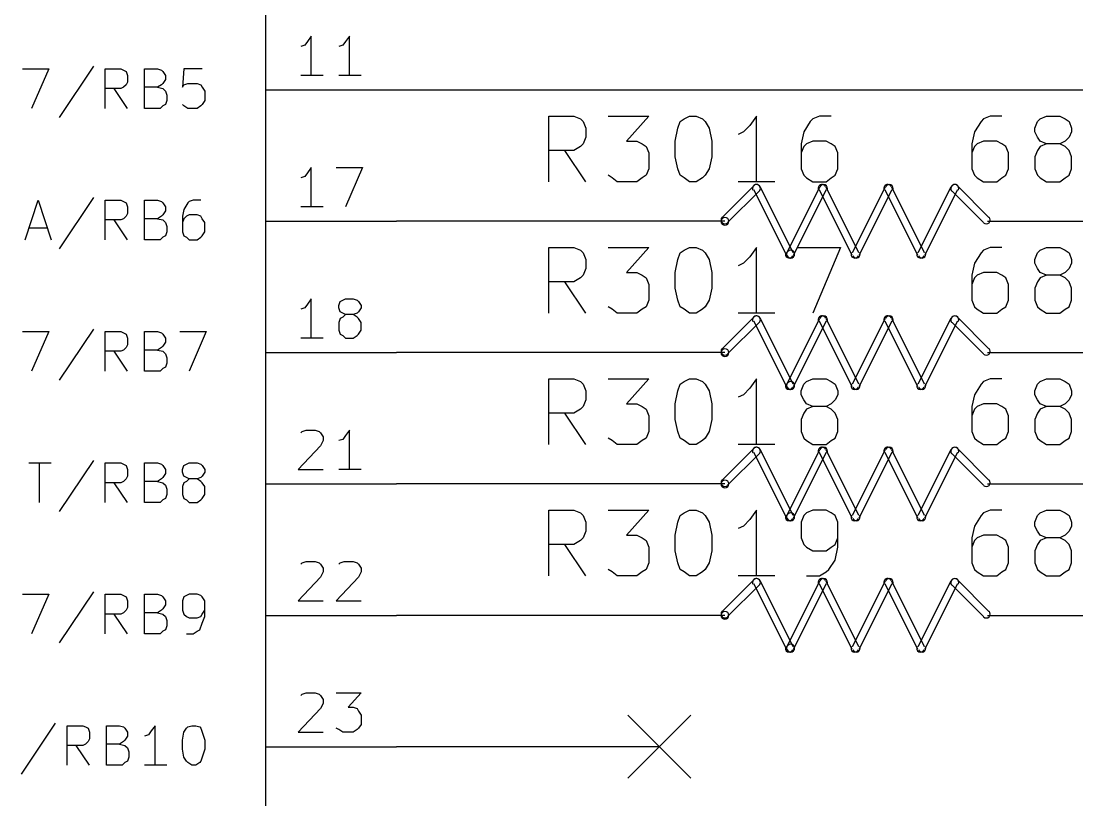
# Model space of a CAD drawing. Extents: x 10 to 287, y -200 to -10.
# Drawn here: x 161.65 to 182.07, y -77.86 to -62.8 of the extents above; entities that cross this region are included whole.
import ezdxf

# ---------------------------------------------------------------- set-up
doc = ezdxf.new("R2010")
doc.units = 0
doc.header["$MEASUREMENT"] = 0

msp = doc.modelspace()

# ---------------------------------------------------------------- linework, layer by layer
at = {"layer": 'Blue 2'}
for p, q in [((173.38, -76.2254), (174.6, -77.4446)), ((174.6, -76.2254), (173.38, -77.4446))]:
    msp.add_line(p, q, dxfattribs=at)
at = {"layer": 'Cyan 2'}
for p, q in [((163.043, -63.6778), (162.382, -64.6684)), ((161.671, -63.7286), (162.179, -63.7286)), ((162.179, -63.7286), (161.849, -64.4906)), ((163.271, -64.4906), (163.271, -63.7286)), ((163.271, -63.7286), (163.576, -63.7286)), ((163.576, -63.7286), (163.627, -63.754)), ((163.627, -63.754), (163.678, -63.7794)), ((163.678, -63.7794), (163.703, -63.8556)), ((163.703, -63.8556), (163.703, -63.9826)), ((164.033, -64.4906), (164.033, -63.7286)), ((164.033, -63.7286), (164.287, -63.7286)), ((164.287, -63.7286), (164.363, -63.754)), ((164.363, -63.754), (164.389, -63.7794)), ((164.389, -63.7794), (164.44, -63.8556)), ((164.44, -63.8556), (164.44, -63.9318)), ((164.795, -63.7286), (164.77, -64.0842)), ((165.151, -63.7286), (164.795, -63.7286)), ((163.576, -64.1096), (163.271, -64.1096)), ((163.703, -64.4906), (163.449, -64.1096)), ((163.627, -64.0842), (163.576, -64.1096)), ((163.678, -64.0334), (163.627, -64.0842)), ((163.703, -63.9826), (163.678, -64.0334)), ((164.287, -64.0842), (164.033, -64.0842)), ((164.363, -64.0334), (164.287, -64.0842)), ((164.287, -64.0842), (164.389, -64.1096)), ((164.389, -64.008), (164.363, -64.0334)), ((164.44, -63.9318), (164.389, -64.008)), ((164.389, -64.1096), (164.44, -64.1604)), ((164.77, -64.0842), (164.795, -64.0334)), ((164.795, -64.0334), (164.871, -64.008)), ((164.871, -64.008), (165.049, -64.008)), ((165.049, -64.008), (165.125, -64.0334)), ((165.125, -64.0334), (165.151, -64.0842)), ((165.151, -64.0842), (165.202, -64.1604)), ((164.44, -64.1604), (164.465, -64.2366)), ((164.465, -64.2366), (164.465, -64.3382)), ((165.202, -64.1604), (165.202, -64.3382)), ((164.338, -64.4906), (164.033, -64.4906)), ((164.389, -64.4398), (164.338, -64.4906)), ((164.44, -64.4144), (164.389, -64.4398)), ((164.465, -64.3382), (164.44, -64.4144)), ((164.795, -64.4398), (164.77, -64.4144)), ((164.871, -64.4906), (164.795, -64.4398)), ((165.049, -64.4906), (164.871, -64.4906)), ((165.125, -64.4398), (165.049, -64.4906)), ((165.151, -64.4144), (165.125, -64.4398)), ((165.202, -64.3382), (165.151, -64.4144)), ((171.856, -65.913), (171.856, -64.643)), ((171.856, -64.643), (172.339, -64.643)), ((172.339, -64.643), (172.466, -64.6938)), ((172.466, -64.6938), (172.517, -64.7446)), ((172.999, -64.643), (173.787, -64.643)), ((173.787, -64.643), (173.355, -65.1256)), ((174.396, -64.7446), (174.473, -64.6938)), ((174.473, -64.6938), (174.574, -64.643)), ((174.574, -64.643), (174.701, -64.643)), ((174.701, -64.643), (174.828, -64.6938)), ((174.828, -64.6938), (174.879, -64.7446)), ((175.87, -64.643), (175.743, -64.8208)), ((175.87, -65.913), (175.87, -64.643)), ((176.962, -64.6938), (176.911, -64.7446)), ((177.089, -64.643), (176.962, -64.6938)), ((177.317, -64.643), (177.089, -64.643)), ((180.264, -64.6938), (180.213, -64.7446)), ((180.391, -64.643), (180.264, -64.6938)), ((180.619, -64.643), (180.391, -64.643)), ((181.305, -64.7446), (181.356, -64.6938)), ((181.356, -64.6938), (181.483, -64.643)), ((181.483, -64.643), (181.737, -64.643)), ((181.737, -64.643), (181.839, -64.6938)), ((181.839, -64.6938), (181.915, -64.7446)), ((172.517, -64.7446), (172.568, -64.8716)), ((172.568, -64.8716), (172.568, -65.0494)), ((174.295, -65.1256), (174.346, -64.8716)), ((174.346, -64.8716), (174.396, -64.7446)), ((174.879, -64.7446), (174.955, -64.8716)), ((174.955, -64.8716), (175.006, -65.1256)), ((175.743, -64.8208), (175.616, -64.9478)), ((176.911, -64.7446), (176.784, -64.9478)), ((180.213, -64.7446), (180.086, -64.9478)), ((181.254, -64.8716), (181.305, -64.7446)), ((181.254, -64.9478), (181.254, -64.8716)), ((181.915, -64.7446), (181.966, -64.8716)), ((181.966, -64.8716), (181.966, -64.9478)), ((172.568, -65.0494), (172.517, -65.1764)), ((173.355, -65.1256), (173.558, -65.1256)), ((173.558, -65.1256), (173.66, -65.1764)), ((174.295, -65.4304), (174.295, -65.1256)), ((175.006, -65.1256), (175.006, -65.4304)), ((175.616, -64.9478), (175.514, -64.9986)), ((176.784, -64.9478), (176.733, -65.1764)), ((176.962, -65.1256), (176.835, -65.1764)), ((177.216, -65.1256), (176.962, -65.1256)), ((177.317, -65.1764), (177.216, -65.1256)), ((180.086, -64.9478), (180.035, -65.1764)), ((180.264, -65.1256), (180.137, -65.1764)), ((180.518, -65.1256), (180.264, -65.1256)), ((180.619, -65.1764), (180.518, -65.1256)), ((181.305, -65.0494), (181.254, -64.9478)), ((181.356, -65.1256), (181.305, -65.0494)), ((181.483, -65.1764), (181.356, -65.1256)), ((181.839, -65.1256), (181.737, -65.1764)), ((181.915, -65.0494), (181.839, -65.1256)), ((181.966, -64.9478), (181.915, -65.0494)), ((172.339, -65.3034), (171.856, -65.3034)), ((172.568, -65.913), (172.161, -65.3034)), ((172.466, -65.2272), (172.339, -65.3034)), ((172.517, -65.1764), (172.466, -65.2272)), ((173.66, -65.1764), (173.736, -65.2272)), ((173.736, -65.2272), (173.787, -65.3542)), ((176.733, -65.1764), (176.733, -65.659)), ((176.784, -65.2272), (176.733, -65.3542)), ((176.835, -65.1764), (176.784, -65.2272)), ((177.394, -65.2272), (177.317, -65.1764)), ((177.444, -65.3542), (177.394, -65.2272)), ((180.035, -65.1764), (180.035, -65.659)), ((180.086, -65.2272), (180.035, -65.3542)), ((180.137, -65.1764), (180.086, -65.2272)), ((180.696, -65.2272), (180.619, -65.1764)), ((180.746, -65.3542), (180.696, -65.2272)), ((181.305, -65.3034), (181.254, -65.4304)), ((181.356, -65.2272), (181.305, -65.3034)), ((181.483, -65.1764), (181.356, -65.2272)), ((181.737, -65.1764), (181.483, -65.1764)), ((181.839, -65.2272), (181.737, -65.1764)), ((181.915, -65.3034), (181.839, -65.2272)), ((181.966, -65.4304), (181.915, -65.3034)), ((173.787, -65.3542), (173.787, -65.659)), ((174.346, -65.659), (174.295, -65.4304)), ((175.006, -65.4304), (174.955, -65.659)), ((177.444, -65.659), (177.444, -65.3542)), ((180.746, -65.659), (180.746, -65.3542)), ((181.254, -65.4304), (181.254, -65.659)), ((181.966, -65.659), (181.966, -65.4304)), ((173.787, -65.659), (173.736, -65.786)), ((174.396, -65.786), (174.346, -65.659)), ((174.955, -65.659), (174.879, -65.786)), ((176.733, -65.659), (176.784, -65.786)), ((177.394, -65.786), (177.444, -65.659)), ((180.035, -65.659), (180.086, -65.786)), ((180.696, -65.786), (180.746, -65.659)), ((181.254, -65.659), (181.305, -65.786)), ((181.915, -65.786), (181.966, -65.659)), ((173.076, -65.8368), (172.999, -65.786)), ((173.177, -65.913), (173.076, -65.8368)), ((173.558, -65.913), (173.177, -65.913)), ((173.66, -65.8368), (173.558, -65.913)), ((173.736, -65.786), (173.66, -65.8368)), ((174.473, -65.8368), (174.396, -65.786)), ((174.574, -65.913), (174.473, -65.8368)), ((174.701, -65.913), (174.574, -65.913)), ((174.828, -65.8368), (174.701, -65.913)), ((174.879, -65.786), (174.828, -65.8368)), ((176.225, -65.913), (175.514, -65.913)), ((176.784, -65.786), (176.835, -65.8368)), ((176.835, -65.8368), (176.962, -65.913)), ((176.962, -65.913), (177.216, -65.913)), ((177.216, -65.913), (177.317, -65.8368)), ((177.317, -65.8368), (177.394, -65.786)), ((180.086, -65.786), (180.137, -65.8368)), ((180.137, -65.8368), (180.264, -65.913)), ((180.264, -65.913), (180.518, -65.913)), ((180.518, -65.913), (180.619, -65.8368)), ((180.619, -65.8368), (180.696, -65.786)), ((181.305, -65.786), (181.356, -65.8368)), ((181.356, -65.8368), (181.483, -65.913)), ((181.483, -65.913), (181.737, -65.913)), ((181.737, -65.913), (181.839, -65.8368)), ((181.839, -65.8368), (181.915, -65.786)), ((161.722, -67.0306), (161.976, -66.2686)), ((161.976, -66.2686), (162.23, -67.0306)), ((163.043, -66.2178), (162.382, -67.2084)), ((163.271, -67.0306), (163.271, -66.2686)), ((163.271, -66.2686), (163.576, -66.2686)), ((163.576, -66.2686), (163.627, -66.294)), ((163.627, -66.294), (163.678, -66.3194)), ((163.678, -66.3194), (163.703, -66.3956)), ((164.033, -67.0306), (164.033, -66.2686)), ((164.033, -66.2686), (164.287, -66.2686)), ((164.287, -66.2686), (164.363, -66.294)), ((164.363, -66.294), (164.389, -66.3194)), ((164.389, -66.3194), (164.44, -66.3956)), ((164.871, -66.3194), (164.795, -66.4464)), ((164.897, -66.294), (164.871, -66.3194)), ((164.973, -66.2686), (164.897, -66.294)), ((165.125, -66.2686), (164.973, -66.2686)), ((163.678, -66.5734), (163.627, -66.6242)), ((163.703, -66.5226), (163.678, -66.5734)), ((163.703, -66.3956), (163.703, -66.5226)), ((164.363, -66.5734), (164.287, -66.6242)), ((164.389, -66.548), (164.363, -66.5734)), ((164.44, -66.4718), (164.389, -66.548)), ((164.44, -66.3956), (164.44, -66.4718)), ((164.795, -66.4464), (164.77, -66.5734)), ((164.77, -66.5734), (164.77, -66.8782)), ((164.846, -66.5734), (164.795, -66.6242)), ((164.897, -66.548), (164.846, -66.5734)), ((165.049, -66.548), (164.897, -66.548)), ((165.125, -66.5734), (165.049, -66.548)), ((165.151, -66.6242), (165.125, -66.5734)), ((163.576, -66.6496), (163.271, -66.6496)), ((163.703, -67.0306), (163.449, -66.6496)), ((163.627, -66.6242), (163.576, -66.6496)), ((164.287, -66.6242), (164.033, -66.6242)), ((164.287, -66.6242), (164.389, -66.6496)), ((164.389, -66.6496), (164.44, -66.7004)), ((164.44, -66.7004), (164.465, -66.7766)), ((164.465, -66.7766), (164.465, -66.8782)), ((164.795, -66.6242), (164.77, -66.7004)), ((165.202, -66.7004), (165.151, -66.6242)), ((165.202, -66.8782), (165.202, -66.7004)), ((161.798, -66.802), (162.154, -66.802)), ((164.389, -66.9798), (164.338, -67.0306)), ((164.44, -66.9544), (164.389, -66.9798)), ((164.465, -66.8782), (164.44, -66.9544)), ((164.77, -66.8782), (164.795, -66.9544)), ((164.795, -66.9544), (164.846, -66.9798)), ((164.846, -66.9798), (164.897, -67.0306)), ((165.049, -67.0306), (165.125, -66.9798)), ((165.125, -66.9798), (165.151, -66.9544)), ((165.151, -66.9544), (165.202, -66.8782)), ((164.338, -67.0306), (164.033, -67.0306)), ((164.897, -67.0306), (165.049, -67.0306)), ((171.856, -68.453), (171.856, -67.183)), ((171.856, -67.183), (172.339, -67.183)), ((172.339, -67.183), (172.466, -67.2338)), ((172.999, -67.183), (173.787, -67.183)), ((173.787, -67.183), (173.355, -67.6656)), ((174.473, -67.2338), (174.574, -67.183)), ((174.574, -67.183), (174.701, -67.183)), ((174.701, -67.183), (174.828, -67.2338)), ((175.87, -67.183), (175.743, -67.3608)), ((175.87, -68.453), (175.87, -67.183)), ((176.657, -67.183), (177.495, -67.183)), ((177.495, -67.183), (176.962, -68.453)), ((180.391, -67.183), (180.264, -67.2338)), ((180.619, -67.183), (180.391, -67.183)), ((181.356, -67.2338), (181.483, -67.183)), ((181.483, -67.183), (181.737, -67.183)), ((181.737, -67.183), (181.839, -67.2338)), ((172.466, -67.2338), (172.517, -67.2846)), ((172.517, -67.2846), (172.568, -67.4116)), ((174.346, -67.4116), (174.396, -67.2846)), ((174.396, -67.2846), (174.473, -67.2338)), ((174.828, -67.2338), (174.879, -67.2846)), ((174.879, -67.2846), (174.955, -67.4116)), ((175.743, -67.3608), (175.616, -67.4878)), ((180.213, -67.2846), (180.086, -67.4878)), ((180.264, -67.2338), (180.213, -67.2846)), ((181.254, -67.4116), (181.305, -67.2846)), ((181.305, -67.2846), (181.356, -67.2338)), ((181.839, -67.2338), (181.915, -67.2846)), ((181.915, -67.2846), (181.966, -67.4116)), ((172.568, -67.5894), (172.517, -67.7164)), ((172.568, -67.4116), (172.568, -67.5894)), ((174.295, -67.6656), (174.346, -67.4116)), ((174.955, -67.4116), (175.006, -67.6656)), ((175.616, -67.4878), (175.514, -67.5386)), ((180.086, -67.4878), (180.035, -67.7164)), ((181.254, -67.4878), (181.254, -67.4116)), ((181.305, -67.5894), (181.254, -67.4878)), ((181.356, -67.6656), (181.305, -67.5894)), ((181.915, -67.5894), (181.839, -67.6656)), ((181.966, -67.4878), (181.915, -67.5894)), ((181.966, -67.4116), (181.966, -67.4878)), ((172.466, -67.7672), (172.339, -67.8434)), ((172.517, -67.7164), (172.466, -67.7672)), ((173.355, -67.6656), (173.558, -67.6656)), ((173.558, -67.6656), (173.66, -67.7164)), ((173.66, -67.7164), (173.736, -67.7672)), ((173.736, -67.7672), (173.787, -67.8942)), ((174.295, -67.9704), (174.295, -67.6656)), ((175.006, -67.6656), (175.006, -67.9704)), ((180.035, -67.7164), (180.035, -68.199)), ((180.086, -67.7672), (180.035, -67.8942)), ((180.137, -67.7164), (180.086, -67.7672)), ((180.264, -67.6656), (180.137, -67.7164)), ((180.518, -67.6656), (180.264, -67.6656)), ((180.619, -67.7164), (180.518, -67.6656)), ((180.696, -67.7672), (180.619, -67.7164)), ((180.746, -67.8942), (180.696, -67.7672)), ((181.356, -67.7672), (181.305, -67.8434)), ((181.483, -67.7164), (181.356, -67.6656)), ((181.483, -67.7164), (181.356, -67.7672)), ((181.737, -67.7164), (181.483, -67.7164)), ((181.839, -67.6656), (181.737, -67.7164)), ((181.839, -67.7672), (181.737, -67.7164)), ((181.915, -67.8434), (181.839, -67.7672)), ((172.339, -67.8434), (171.856, -67.8434)), ((172.568, -68.453), (172.161, -67.8434)), ((173.787, -67.8942), (173.787, -68.199)), ((174.346, -68.199), (174.295, -67.9704)), ((175.006, -67.9704), (174.955, -68.199)), ((180.746, -68.199), (180.746, -67.8942)), ((181.305, -67.8434), (181.254, -67.9704)), ((181.254, -67.9704), (181.254, -68.199)), ((181.966, -67.9704), (181.915, -67.8434)), ((181.966, -68.199), (181.966, -67.9704)), ((173.787, -68.199), (173.736, -68.326)), ((174.396, -68.326), (174.346, -68.199)), ((174.955, -68.199), (174.879, -68.326)), ((180.035, -68.199), (180.086, -68.326)), ((180.696, -68.326), (180.746, -68.199)), ((181.254, -68.199), (181.305, -68.326)), ((181.915, -68.326), (181.966, -68.199)), ((173.076, -68.3768), (172.999, -68.326)), ((173.177, -68.453), (173.076, -68.3768)), ((173.66, -68.3768), (173.558, -68.453)), ((173.736, -68.326), (173.66, -68.3768)), ((174.473, -68.3768), (174.396, -68.326)), ((174.574, -68.453), (174.473, -68.3768)), ((174.828, -68.3768), (174.701, -68.453)), ((174.879, -68.326), (174.828, -68.3768)), ((180.086, -68.326), (180.137, -68.3768)), ((180.137, -68.3768), (180.264, -68.453)), ((180.518, -68.453), (180.619, -68.3768)), ((180.619, -68.3768), (180.696, -68.326)), ((181.305, -68.326), (181.356, -68.3768)), ((181.356, -68.3768), (181.483, -68.453)), ((181.737, -68.453), (181.839, -68.3768)), ((181.839, -68.3768), (181.915, -68.326)), ((173.558, -68.453), (173.177, -68.453)), ((174.701, -68.453), (174.574, -68.453)), ((176.225, -68.453), (175.514, -68.453)), ((180.264, -68.453), (180.518, -68.453)), ((181.483, -68.453), (181.737, -68.453)), ((161.671, -68.8086), (162.179, -68.8086)), ((162.179, -68.8086), (161.849, -69.5706)), ((163.043, -68.7578), (162.382, -69.7484)), ((163.271, -69.5706), (163.271, -68.8086)), ((163.271, -68.8086), (163.576, -68.8086)), ((163.576, -68.8086), (163.627, -68.834)), ((164.033, -69.5706), (164.033, -68.8086)), ((164.033, -68.8086), (164.287, -68.8086)), ((164.287, -68.8086), (164.363, -68.834)), ((164.719, -68.8086), (165.227, -68.8086)), ((165.227, -68.8086), (164.897, -69.5706)), ((163.627, -68.834), (163.678, -68.8594)), ((163.678, -68.8594), (163.703, -68.9356)), ((163.703, -68.9356), (163.703, -69.0626)), ((164.363, -68.834), (164.389, -68.8594)), ((164.389, -68.8594), (164.44, -68.9356)), ((164.44, -69.0118), (164.389, -69.088)), ((164.44, -68.9356), (164.44, -69.0118)), ((163.576, -69.1896), (163.271, -69.1896)), ((163.703, -69.5706), (163.449, -69.1896)), ((163.627, -69.1642), (163.576, -69.1896)), ((163.678, -69.1134), (163.627, -69.1642)), ((163.703, -69.0626), (163.678, -69.1134)), ((164.287, -69.1642), (164.033, -69.1642)), ((164.363, -69.1134), (164.287, -69.1642)), ((164.287, -69.1642), (164.389, -69.1896)), ((164.389, -69.088), (164.363, -69.1134)), ((164.389, -69.1896), (164.44, -69.2404)), ((164.44, -69.2404), (164.465, -69.3166)), ((164.465, -69.4182), (164.44, -69.4944)), ((164.465, -69.3166), (164.465, -69.4182)), ((164.338, -69.5706), (164.033, -69.5706)), ((164.389, -69.5198), (164.338, -69.5706)), ((164.44, -69.4944), (164.389, -69.5198)), ((171.856, -70.993), (171.856, -69.723)), ((171.856, -69.723), (172.339, -69.723)), ((172.339, -69.723), (172.466, -69.7738)), ((172.466, -69.7738), (172.517, -69.8246)), ((172.517, -69.8246), (172.568, -69.9516)), ((172.999, -69.723), (173.787, -69.723)), ((173.787, -69.723), (173.355, -70.2056)), ((174.346, -69.9516), (174.396, -69.8246)), ((174.396, -69.8246), (174.473, -69.7738)), ((174.473, -69.7738), (174.574, -69.723)), ((174.574, -69.723), (174.701, -69.723)), ((174.701, -69.723), (174.828, -69.7738)), ((174.828, -69.7738), (174.879, -69.8246)), ((174.879, -69.8246), (174.955, -69.9516)), ((175.87, -69.723), (175.743, -69.9008)), ((175.87, -70.993), (175.87, -69.723)), ((176.733, -69.9516), (176.784, -69.8246)), ((176.784, -69.8246), (176.835, -69.7738)), ((176.835, -69.7738), (176.962, -69.723)), ((176.962, -69.723), (177.216, -69.723)), ((177.216, -69.723), (177.317, -69.7738)), ((177.317, -69.7738), (177.394, -69.8246)), ((177.394, -69.8246), (177.444, -69.9516)), ((180.213, -69.8246), (180.086, -70.0278)), ((180.264, -69.7738), (180.213, -69.8246)), ((180.391, -69.723), (180.264, -69.7738)), ((180.619, -69.723), (180.391, -69.723)), ((181.254, -69.9516), (181.305, -69.8246)), ((181.305, -69.8246), (181.356, -69.7738)), ((181.356, -69.7738), (181.483, -69.723)), ((181.483, -69.723), (181.737, -69.723)), ((181.737, -69.723), (181.839, -69.7738)), ((181.839, -69.7738), (181.915, -69.8246)), ((181.915, -69.8246), (181.966, -69.9516)), ((172.568, -69.9516), (172.568, -70.1294)), ((174.295, -70.2056), (174.346, -69.9516)), ((174.955, -69.9516), (175.006, -70.2056)), ((175.616, -70.0278), (175.514, -70.0786)), ((175.743, -69.9008), (175.616, -70.0278)), ((176.733, -70.0278), (176.733, -69.9516)), ((176.784, -70.1294), (176.733, -70.0278)), ((177.444, -70.0278), (177.394, -70.1294)), ((177.444, -69.9516), (177.444, -70.0278)), ((180.086, -70.0278), (180.035, -70.2564)), ((181.254, -70.0278), (181.254, -69.9516)), ((181.305, -70.1294), (181.254, -70.0278)), ((181.966, -70.0278), (181.915, -70.1294)), ((181.966, -69.9516), (181.966, -70.0278)), ((172.568, -70.1294), (172.517, -70.2564)), ((173.355, -70.2056), (173.558, -70.2056)), ((173.558, -70.2056), (173.66, -70.2564)), ((174.295, -70.5104), (174.295, -70.2056)), ((175.006, -70.2056), (175.006, -70.5104)), ((176.835, -70.2056), (176.784, -70.1294)), ((176.962, -70.2564), (176.835, -70.2056)), ((177.317, -70.2056), (177.216, -70.2564)), ((177.394, -70.1294), (177.317, -70.2056)), ((180.264, -70.2056), (180.137, -70.2564)), ((180.518, -70.2056), (180.264, -70.2056)), ((180.619, -70.2564), (180.518, -70.2056)), ((181.356, -70.2056), (181.305, -70.1294)), ((181.483, -70.2564), (181.356, -70.2056)), ((181.839, -70.2056), (181.737, -70.2564)), ((181.915, -70.1294), (181.839, -70.2056)), ((172.339, -70.3834), (171.856, -70.3834)), ((172.568, -70.993), (172.161, -70.3834)), ((172.466, -70.3072), (172.339, -70.3834)), ((172.517, -70.2564), (172.466, -70.3072)), ((173.66, -70.2564), (173.736, -70.3072)), ((173.736, -70.3072), (173.787, -70.4342)), ((173.787, -70.4342), (173.787, -70.739)), ((176.784, -70.3834), (176.733, -70.5104)), ((176.835, -70.3072), (176.784, -70.3834)), ((176.962, -70.2564), (176.835, -70.3072)), ((177.216, -70.2564), (176.962, -70.2564)), ((177.317, -70.3072), (177.216, -70.2564)), ((177.394, -70.3834), (177.317, -70.3072)), ((177.444, -70.5104), (177.394, -70.3834)), ((180.035, -70.2564), (180.035, -70.739)), ((180.086, -70.3072), (180.035, -70.4342)), ((180.137, -70.2564), (180.086, -70.3072)), ((180.696, -70.3072), (180.619, -70.2564)), ((180.746, -70.4342), (180.696, -70.3072)), ((180.746, -70.739), (180.746, -70.4342)), ((181.305, -70.3834), (181.254, -70.5104)), ((181.356, -70.3072), (181.305, -70.3834)), ((181.483, -70.2564), (181.356, -70.3072)), ((181.737, -70.2564), (181.483, -70.2564)), ((181.839, -70.3072), (181.737, -70.2564)), ((181.915, -70.3834), (181.839, -70.3072)), ((181.966, -70.5104), (181.915, -70.3834)), ((174.346, -70.739), (174.295, -70.5104)), ((175.006, -70.5104), (174.955, -70.739)), ((176.733, -70.5104), (176.733, -70.739)), ((177.444, -70.739), (177.444, -70.5104)), ((181.254, -70.5104), (181.254, -70.739)), ((181.966, -70.739), (181.966, -70.5104)), ((173.787, -70.739), (173.736, -70.866)), ((174.396, -70.866), (174.346, -70.739)), ((174.955, -70.739), (174.879, -70.866)), ((176.733, -70.739), (176.784, -70.866)), ((177.394, -70.866), (177.444, -70.739)), ((180.035, -70.739), (180.086, -70.866)), ((180.696, -70.866), (180.746, -70.739)), ((181.254, -70.739), (181.305, -70.866)), ((181.915, -70.866), (181.966, -70.739)), ((173.076, -70.9168), (172.999, -70.866)), ((173.177, -70.993), (173.076, -70.9168)), ((173.558, -70.993), (173.177, -70.993)), ((173.66, -70.9168), (173.558, -70.993)), ((173.736, -70.866), (173.66, -70.9168)), ((174.473, -70.9168), (174.396, -70.866)), ((174.574, -70.993), (174.473, -70.9168)), ((174.701, -70.993), (174.574, -70.993)), ((174.828, -70.9168), (174.701, -70.993)), ((174.879, -70.866), (174.828, -70.9168)), ((176.225, -70.993), (175.514, -70.993)), ((176.784, -70.866), (176.835, -70.9168)), ((176.835, -70.9168), (176.962, -70.993)), ((176.962, -70.993), (177.216, -70.993)), ((177.216, -70.993), (177.317, -70.9168)), ((177.317, -70.9168), (177.394, -70.866)), ((180.086, -70.866), (180.137, -70.9168)), ((180.137, -70.9168), (180.264, -70.993)), ((180.264, -70.993), (180.518, -70.993)), ((180.518, -70.993), (180.619, -70.9168)), ((180.619, -70.9168), (180.696, -70.866)), ((181.305, -70.866), (181.356, -70.9168)), ((181.356, -70.9168), (181.483, -70.993)), ((181.483, -70.993), (181.737, -70.993)), ((181.737, -70.993), (181.839, -70.9168)), ((181.839, -70.9168), (181.915, -70.866)), ((161.798, -71.3486), (162.23, -71.3486)), ((162.001, -72.1106), (162.001, -71.3486)), ((163.043, -71.2978), (162.382, -72.2884)), ((163.271, -72.1106), (163.271, -71.3486)), ((163.271, -71.3486), (163.576, -71.3486)), ((163.576, -71.3486), (163.627, -71.374)), ((163.627, -71.374), (163.678, -71.3994)), ((163.678, -71.3994), (163.703, -71.4756)), ((164.033, -72.1106), (164.033, -71.3486)), ((164.033, -71.3486), (164.287, -71.3486)), ((164.287, -71.3486), (164.363, -71.374)), ((164.363, -71.374), (164.389, -71.3994)), ((164.389, -71.3994), (164.44, -71.4756)), ((164.77, -71.4756), (164.795, -71.3994)), ((164.795, -71.3994), (164.846, -71.374)), ((164.846, -71.374), (164.897, -71.3486)), ((164.897, -71.3486), (165.049, -71.3486)), ((165.049, -71.3486), (165.125, -71.374)), ((165.125, -71.374), (165.151, -71.3994)), ((165.151, -71.3994), (165.202, -71.4756)), ((163.678, -71.6534), (163.627, -71.7042)), ((163.703, -71.6026), (163.678, -71.6534)), ((163.703, -71.4756), (163.703, -71.6026)), ((164.363, -71.6534), (164.287, -71.7042)), ((164.389, -71.628), (164.363, -71.6534)), ((164.44, -71.5518), (164.389, -71.628)), ((164.44, -71.4756), (164.44, -71.5518)), ((164.77, -71.5264), (164.77, -71.4756)), ((164.795, -71.6026), (164.77, -71.5264)), ((164.846, -71.628), (164.795, -71.6026)), ((164.897, -71.6534), (164.846, -71.628)), ((164.897, -71.6534), (164.846, -71.7042)), ((165.049, -71.6534), (164.897, -71.6534)), ((165.125, -71.628), (165.049, -71.6534)), ((165.125, -71.7042), (165.049, -71.6534)), ((165.151, -71.6026), (165.125, -71.628)), ((165.202, -71.5264), (165.151, -71.6026)), ((165.202, -71.4756), (165.202, -71.5264)), ((163.576, -71.7296), (163.271, -71.7296)), ((163.703, -72.1106), (163.449, -71.7296)), ((163.627, -71.7042), (163.576, -71.7296)), ((164.287, -71.7042), (164.033, -71.7042)), ((164.287, -71.7042), (164.389, -71.7296)), ((164.389, -71.7296), (164.44, -71.7804)), ((164.44, -71.7804), (164.465, -71.8566)), ((164.465, -71.8566), (164.465, -71.9582)), ((164.795, -71.7296), (164.77, -71.8058)), ((164.77, -71.8058), (164.77, -71.9582)), ((164.846, -71.7042), (164.795, -71.7296)), ((165.151, -71.7296), (165.125, -71.7042)), ((165.202, -71.8058), (165.151, -71.7296)), ((165.202, -71.9582), (165.202, -71.8058)), ((164.389, -72.0598), (164.338, -72.1106)), ((164.44, -72.0344), (164.389, -72.0598)), ((164.465, -71.9582), (164.44, -72.0344)), ((164.77, -71.9582), (164.795, -72.0344)), ((164.795, -72.0344), (164.846, -72.0598)), ((164.846, -72.0598), (164.897, -72.1106)), ((165.049, -72.1106), (165.125, -72.0598)), ((165.125, -72.0598), (165.151, -72.0344)), ((165.151, -72.0344), (165.202, -71.9582)), ((164.338, -72.1106), (164.033, -72.1106)), ((164.897, -72.1106), (165.049, -72.1106)), ((171.856, -73.533), (171.856, -72.263)), ((171.856, -72.263), (172.339, -72.263)), ((172.339, -72.263), (172.466, -72.3138)), ((172.999, -72.263), (173.787, -72.263)), ((173.787, -72.263), (173.355, -72.7456)), ((174.473, -72.3138), (174.574, -72.263)), ((174.574, -72.263), (174.701, -72.263)), ((174.701, -72.263), (174.828, -72.3138)), ((175.87, -72.263), (175.743, -72.4408)), ((175.87, -73.533), (175.87, -72.263)), ((176.962, -72.263), (176.835, -72.3138)), ((177.216, -72.263), (176.962, -72.263)), ((177.317, -72.3138), (177.216, -72.263)), ((180.391, -72.263), (180.264, -72.3138)), ((180.619, -72.263), (180.391, -72.263)), ((181.356, -72.3138), (181.483, -72.263)), ((181.483, -72.263), (181.737, -72.263)), ((181.737, -72.263), (181.839, -72.3138)), ((172.466, -72.3138), (172.517, -72.3646)), ((172.517, -72.3646), (172.568, -72.4916)), ((172.568, -72.4916), (172.568, -72.6694)), ((174.295, -72.7456), (174.346, -72.4916)), ((174.346, -72.4916), (174.396, -72.3646)), ((174.396, -72.3646), (174.473, -72.3138)), ((174.828, -72.3138), (174.879, -72.3646)), ((174.879, -72.3646), (174.955, -72.4916)), ((174.955, -72.4916), (175.006, -72.7456)), ((175.743, -72.4408), (175.616, -72.5678)), ((176.784, -72.3646), (176.733, -72.4916)), ((176.733, -72.4916), (176.733, -72.7964)), ((176.835, -72.3138), (176.784, -72.3646)), ((177.394, -72.3646), (177.317, -72.3138)), ((177.444, -72.4916), (177.394, -72.3646)), ((177.444, -72.9742), (177.444, -72.4916)), ((180.213, -72.3646), (180.086, -72.5678)), ((180.264, -72.3138), (180.213, -72.3646)), ((181.254, -72.4916), (181.305, -72.3646)), ((181.254, -72.5678), (181.254, -72.4916)), ((181.305, -72.3646), (181.356, -72.3138)), ((181.839, -72.3138), (181.915, -72.3646)), ((181.915, -72.3646), (181.966, -72.4916)), ((181.966, -72.4916), (181.966, -72.5678)), ((172.568, -72.6694), (172.517, -72.7964)), ((175.616, -72.5678), (175.514, -72.6186)), ((180.086, -72.5678), (180.035, -72.7964)), ((181.305, -72.6694), (181.254, -72.5678)), ((181.356, -72.7456), (181.305, -72.6694)), ((181.915, -72.6694), (181.839, -72.7456)), ((181.966, -72.5678), (181.915, -72.6694)), ((172.466, -72.8472), (172.339, -72.9234)), ((172.517, -72.7964), (172.466, -72.8472)), ((173.355, -72.7456), (173.558, -72.7456)), ((173.558, -72.7456), (173.66, -72.7964)), ((173.66, -72.7964), (173.736, -72.8472)), ((173.736, -72.8472), (173.787, -72.9742)), ((174.295, -73.0504), (174.295, -72.7456)), ((175.006, -72.7456), (175.006, -73.0504)), ((176.733, -72.7964), (176.784, -72.9234)), ((177.394, -72.9234), (177.444, -72.7964)), ((180.035, -72.7964), (180.035, -73.279)), ((180.086, -72.8472), (180.035, -72.9742)), ((180.137, -72.7964), (180.086, -72.8472)), ((180.264, -72.7456), (180.137, -72.7964)), ((180.518, -72.7456), (180.264, -72.7456)), ((180.619, -72.7964), (180.518, -72.7456)), ((180.696, -72.8472), (180.619, -72.7964)), ((180.746, -72.9742), (180.696, -72.8472)), ((181.356, -72.8472), (181.305, -72.9234)), ((181.483, -72.7964), (181.356, -72.7456)), ((181.483, -72.7964), (181.356, -72.8472)), ((181.737, -72.7964), (181.483, -72.7964)), ((181.839, -72.7456), (181.737, -72.7964)), ((181.839, -72.8472), (181.737, -72.7964)), ((181.915, -72.9234), (181.839, -72.8472)), ((172.339, -72.9234), (171.856, -72.9234)), ((172.568, -73.533), (172.161, -72.9234)), ((173.787, -72.9742), (173.787, -73.279)), ((174.346, -73.279), (174.295, -73.0504)), ((175.006, -73.0504), (174.955, -73.279)), ((176.784, -72.9234), (176.835, -72.9742)), ((176.835, -72.9742), (176.962, -73.0504)), ((176.962, -73.0504), (177.216, -73.0504)), ((177.216, -73.0504), (177.317, -72.9742)), ((177.317, -72.9742), (177.394, -72.9234)), ((177.394, -73.2282), (177.444, -72.9742)), ((180.746, -73.279), (180.746, -72.9742)), ((181.305, -72.9234), (181.254, -73.0504)), ((181.254, -73.0504), (181.254, -73.279)), ((181.966, -73.0504), (181.915, -72.9234)), ((181.966, -73.279), (181.966, -73.0504)), ((173.787, -73.279), (173.736, -73.406)), ((174.396, -73.406), (174.346, -73.279)), ((174.955, -73.279), (174.879, -73.406)), ((177.267, -73.406), (177.394, -73.2282)), ((180.035, -73.279), (180.086, -73.406)), ((180.696, -73.406), (180.746, -73.279)), ((181.254, -73.279), (181.305, -73.406)), ((181.915, -73.406), (181.966, -73.279)), ((173.076, -73.4568), (172.999, -73.406)), ((173.177, -73.533), (173.076, -73.4568)), ((173.66, -73.4568), (173.558, -73.533)), ((173.736, -73.406), (173.66, -73.4568)), ((174.473, -73.4568), (174.396, -73.406)), ((174.574, -73.533), (174.473, -73.4568)), ((174.828, -73.4568), (174.701, -73.533)), ((174.879, -73.406), (174.828, -73.4568)), ((177.089, -73.533), (177.216, -73.4568)), ((177.216, -73.4568), (177.267, -73.406)), ((180.086, -73.406), (180.137, -73.4568)), ((180.137, -73.4568), (180.264, -73.533)), ((180.518, -73.533), (180.619, -73.4568)), ((180.619, -73.4568), (180.696, -73.406)), ((181.305, -73.406), (181.356, -73.4568)), ((181.356, -73.4568), (181.483, -73.533)), ((181.737, -73.533), (181.839, -73.4568)), ((181.839, -73.4568), (181.915, -73.406)), ((173.558, -73.533), (173.177, -73.533)), ((174.701, -73.533), (174.574, -73.533)), ((176.225, -73.533), (175.514, -73.533)), ((176.835, -73.533), (177.089, -73.533)), ((180.264, -73.533), (180.518, -73.533)), ((181.483, -73.533), (181.737, -73.533)), ((161.671, -73.8886), (162.179, -73.8886)), ((162.179, -73.8886), (161.849, -74.6506)), ((163.043, -73.8378), (162.382, -74.8284)), ((163.271, -74.6506), (163.271, -73.8886)), ((163.271, -73.8886), (163.576, -73.8886)), ((163.576, -73.8886), (163.627, -73.914)), ((163.627, -73.914), (163.678, -73.9394)), ((164.033, -74.6506), (164.033, -73.8886)), ((164.033, -73.8886), (164.287, -73.8886)), ((164.287, -73.8886), (164.363, -73.914)), ((164.363, -73.914), (164.389, -73.9394)), ((164.846, -73.914), (164.795, -73.9394)), ((164.897, -73.8886), (164.846, -73.914)), ((165.049, -73.8886), (164.897, -73.8886)), ((165.125, -73.914), (165.049, -73.8886)), ((165.151, -73.9394), (165.125, -73.914)), ((163.678, -73.9394), (163.703, -74.0156)), ((163.703, -74.0156), (163.703, -74.1426)), ((164.389, -73.9394), (164.44, -74.0156)), ((164.44, -74.0918), (164.389, -74.168)), ((164.44, -74.0156), (164.44, -74.0918)), ((164.795, -73.9394), (164.77, -74.0156)), ((164.77, -74.0156), (164.77, -74.1934)), ((165.202, -74.0156), (165.151, -73.9394)), ((165.202, -74.3204), (165.202, -74.0156)), ((163.576, -74.2696), (163.271, -74.2696)), ((163.703, -74.6506), (163.449, -74.2696)), ((163.627, -74.2442), (163.576, -74.2696)), ((163.678, -74.1934), (163.627, -74.2442)), ((163.703, -74.1426), (163.678, -74.1934)), ((164.287, -74.2442), (164.033, -74.2442)), ((164.363, -74.1934), (164.287, -74.2442)), ((164.287, -74.2442), (164.389, -74.2696)), ((164.389, -74.168), (164.363, -74.1934)), ((164.389, -74.2696), (164.44, -74.3204)), ((164.44, -74.3204), (164.465, -74.3966)), ((164.77, -74.1934), (164.795, -74.2696)), ((164.795, -74.2696), (164.846, -74.3204)), ((164.846, -74.3204), (164.897, -74.3458)), ((165.049, -74.3458), (165.125, -74.3204)), ((165.125, -74.3204), (165.151, -74.2696)), ((165.151, -74.2696), (165.202, -74.1934)), ((165.151, -74.4474), (165.202, -74.3204)), ((164.465, -74.4982), (164.44, -74.5744)), ((164.465, -74.3966), (164.465, -74.4982)), ((164.897, -74.3458), (165.049, -74.3458)), ((165.1, -74.5744), (165.151, -74.4474)), ((164.338, -74.6506), (164.033, -74.6506)), ((164.389, -74.5998), (164.338, -74.6506)), ((164.44, -74.5744), (164.389, -74.5998)), ((164.846, -74.6506), (164.973, -74.6506)), ((164.973, -74.6506), (165.049, -74.5998)), ((165.049, -74.5998), (165.1, -74.5744)), ((162.306, -76.3778), (161.646, -77.3684)), ((162.535, -77.1906), (162.535, -76.4286)), ((162.535, -76.4286), (162.839, -76.4286)), ((162.839, -76.4286), (162.89, -76.454)), ((162.89, -76.454), (162.941, -76.4794)), ((162.941, -76.4794), (162.966, -76.5556)), ((162.966, -76.5556), (162.966, -76.6826)), ((163.297, -77.1906), (163.297, -76.4286)), ((163.297, -76.4286), (163.551, -76.4286)), ((163.551, -76.4286), (163.627, -76.454)), ((163.627, -76.454), (163.652, -76.4794)), ((163.652, -76.4794), (163.703, -76.5556)), ((163.703, -76.5556), (163.703, -76.6318)), ((164.16, -76.5302), (164.109, -76.6064)), ((164.236, -76.4286), (164.16, -76.5302)), ((164.236, -77.1906), (164.236, -76.4286)), ((164.77, -76.708), (164.795, -76.5556)), ((164.795, -76.5556), (164.846, -76.4794)), ((164.846, -76.4794), (164.871, -76.454)), ((164.871, -76.454), (164.948, -76.4286)), ((164.948, -76.4286), (165.024, -76.4286)), ((165.024, -76.4286), (165.1, -76.454)), ((165.1, -76.454), (165.125, -76.4794)), ((165.125, -76.4794), (165.151, -76.5556)), ((165.151, -76.5556), (165.202, -76.708)), ((162.89, -76.7842), (162.839, -76.8096)), ((162.941, -76.7334), (162.89, -76.7842)), ((162.966, -76.6826), (162.941, -76.7334)), ((163.551, -76.7842), (163.297, -76.7842)), ((163.627, -76.7334), (163.551, -76.7842)), ((163.551, -76.7842), (163.652, -76.8096)), ((163.652, -76.708), (163.627, -76.7334)), ((163.703, -76.6318), (163.652, -76.708)), ((164.109, -76.6064), (164.033, -76.6318)), ((164.77, -76.8858), (164.77, -76.708)), ((165.202, -76.708), (165.202, -76.8858)), ((162.839, -76.8096), (162.535, -76.8096)), ((162.966, -77.1906), (162.712, -76.8096)), ((163.652, -76.8096), (163.703, -76.8604)), ((163.703, -76.8604), (163.728, -76.9366)), ((163.728, -76.9366), (163.728, -77.0382)), ((164.795, -77.0382), (164.77, -76.8858)), ((165.202, -76.8858), (165.151, -77.0382)), ((163.601, -77.1906), (163.297, -77.1906)), ((163.652, -77.1398), (163.601, -77.1906)), ((163.703, -77.1144), (163.652, -77.1398)), ((163.728, -77.0382), (163.703, -77.1144)), ((164.465, -77.1906), (164.033, -77.1906)), ((164.846, -77.1144), (164.795, -77.0382)), ((164.871, -77.1398), (164.846, -77.1144)), ((164.948, -77.1906), (164.871, -77.1398)), ((165.024, -77.1906), (164.948, -77.1906)), ((165.1, -77.1398), (165.024, -77.1906)), ((165.125, -77.1144), (165.1, -77.1398)), ((165.151, -77.0382), (165.125, -77.1144))]:
    msp.add_line(p, q, dxfattribs=at)
at = {"layer": 'Green 2'}
for p, q in [((168.91, -64.135), (271.145, -64.135)), ((173.99, -66.675), (168.91, -66.675)), ((181.61, -66.675), (191.135, -66.675)), ((173.99, -69.215), (168.91, -69.215)), ((181.61, -69.215), (191.135, -69.215)), ((173.99, -71.755), (168.91, -71.755)), ((181.61, -71.755), (191.135, -71.755)), ((173.99, -74.295), (168.91, -74.295)), ((181.61, -74.295), (191.135, -74.295)), ((173.99, -76.835), (168.91, -76.835))]:
    msp.add_line(p, q, dxfattribs=at)
at = {"layer": 'Red 2'}
for p, q in [((166.37, -48.895), (166.37, -142.875)), ((167.259, -63.0936), (167.183, -63.1952)), ((167.259, -63.8556), (167.259, -63.0936)), ((167.996, -63.0936), (167.919, -63.1952)), ((167.996, -63.8556), (167.996, -63.0936)), ((167.132, -63.2714), (167.056, -63.2968)), ((167.183, -63.1952), (167.132, -63.2714)), ((167.869, -63.2714), (167.792, -63.2968)), ((167.919, -63.1952), (167.869, -63.2714)), ((167.488, -63.8556), (167.056, -63.8556)), ((168.224, -63.8556), (167.792, -63.8556)), ((166.37, -64.135), (168.91, -64.135)), ((167.183, -65.7352), (167.132, -65.8114)), ((167.259, -65.6336), (167.183, -65.7352)), ((167.259, -66.3956), (167.259, -65.6336)), ((167.742, -65.6336), (168.25, -65.6336)), ((168.25, -65.6336), (167.919, -66.3956)), ((167.132, -65.8114), (167.056, -65.8368)), ((175.819, -65.9892), (175.209, -66.5988)), ((175.92, -66.0908), (175.311, -66.7004)), ((176.454, -67.3354), (175.819, -66.0654)), ((176.581, -67.2846), (175.946, -66.0146)), ((177.089, -66.0146), (176.454, -67.2846)), ((177.216, -66.0654), (176.581, -67.3354)), ((177.724, -67.3354), (177.089, -66.0654)), ((177.851, -67.2846), (177.216, -66.0146)), ((178.359, -66.0146), (177.724, -67.2846)), ((178.486, -66.0654), (177.851, -67.3354)), ((178.994, -67.3354), (178.359, -66.0654)), ((179.121, -67.2846), (178.486, -66.0146)), ((179.629, -66.0146), (178.994, -67.2846)), ((179.756, -66.0654), (179.121, -67.3354)), ((180.264, -66.7004), (179.654, -66.0908)), ((180.365, -66.5988), (179.756, -65.9892)), ((167.488, -66.3956), (167.056, -66.3956)), ((166.37, -66.675), (168.91, -66.675)), ((175.26, -66.675), (173.99, -66.675)), ((180.34, -66.675), (181.61, -66.675)), ((167.259, -68.1736), (167.183, -68.2752)), ((167.259, -68.9356), (167.259, -68.1736)), ((167.818, -68.2244), (167.869, -68.199)), ((167.869, -68.199), (167.919, -68.1736)), ((167.919, -68.1736), (168.072, -68.1736)), ((168.072, -68.1736), (168.148, -68.199)), ((168.148, -68.199), (168.173, -68.2244)), ((167.132, -68.3514), (167.056, -68.3768)), ((167.183, -68.2752), (167.132, -68.3514)), ((167.792, -68.3006), (167.818, -68.2244)), ((167.792, -68.3514), (167.792, -68.3006)), ((167.818, -68.4276), (167.792, -68.3514)), ((168.173, -68.2244), (168.224, -68.3006)), ((168.224, -68.3514), (168.173, -68.4276)), ((168.224, -68.3006), (168.224, -68.3514)), ((167.818, -68.5546), (167.792, -68.6308)), ((167.869, -68.453), (167.818, -68.4276)), ((167.869, -68.5292), (167.818, -68.5546)), ((167.919, -68.4784), (167.869, -68.453)), ((167.919, -68.4784), (167.869, -68.5292)), ((168.072, -68.4784), (167.919, -68.4784)), ((168.148, -68.453), (168.072, -68.4784)), ((168.148, -68.5292), (168.072, -68.4784)), ((168.173, -68.4276), (168.148, -68.453)), ((168.173, -68.5546), (168.148, -68.5292)), ((168.224, -68.6308), (168.173, -68.5546)), ((175.819, -68.5292), (175.209, -69.1388)), ((176.454, -69.8754), (175.819, -68.6054)), ((176.581, -69.8246), (175.946, -68.5546)), ((177.089, -68.5546), (176.454, -69.8246)), ((177.216, -68.6054), (176.581, -69.8754)), ((177.724, -69.8754), (177.089, -68.6054)), ((177.851, -69.8246), (177.216, -68.5546)), ((178.359, -68.5546), (177.724, -69.8246)), ((178.486, -68.6054), (177.851, -69.8754)), ((178.994, -69.8754), (178.359, -68.6054)), ((179.121, -69.8246), (178.486, -68.5546)), ((179.629, -68.5546), (178.994, -69.8246)), ((179.756, -68.6054), (179.121, -69.8754)), ((180.365, -69.1388), (179.756, -68.5292)), ((167.792, -68.6308), (167.792, -68.7832)), ((167.792, -68.7832), (167.818, -68.8594)), ((168.173, -68.8594), (168.224, -68.7832)), ((168.224, -68.7832), (168.224, -68.6308)), ((175.92, -68.6308), (175.311, -69.2404)), ((180.264, -69.2404), (179.654, -68.6308)), ((167.488, -68.9356), (167.056, -68.9356)), ((167.818, -68.8594), (167.869, -68.8848)), ((167.869, -68.8848), (167.919, -68.9356)), ((167.919, -68.9356), (168.072, -68.9356)), ((168.072, -68.9356), (168.148, -68.8848)), ((168.148, -68.8848), (168.173, -68.8594)), ((166.37, -69.215), (168.91, -69.215)), ((175.26, -69.215), (173.99, -69.215)), ((180.34, -69.215), (181.61, -69.215)), ((167.056, -70.7644), (167.081, -70.739)), ((167.081, -70.739), (167.157, -70.7136)), ((167.157, -70.7136), (167.335, -70.7136)), ((167.335, -70.7136), (167.411, -70.739)), ((167.411, -70.739), (167.437, -70.7644)), ((167.437, -70.7644), (167.488, -70.8406)), ((167.488, -70.8406), (167.488, -70.9168)), ((167.919, -70.8152), (167.869, -70.8914)), ((167.996, -70.7136), (167.919, -70.8152)), ((167.996, -71.4756), (167.996, -70.7136)), ((167.437, -71.0184), (167.005, -71.4756)), ((167.488, -70.9168), (167.437, -71.0184)), ((167.869, -70.8914), (167.792, -70.9168)), ((175.819, -71.0692), (175.209, -71.6788)), ((175.92, -71.1708), (175.311, -71.7804)), ((176.454, -72.4154), (175.819, -71.1454)), ((176.581, -72.3646), (175.946, -71.0946)), ((177.089, -71.0946), (176.454, -72.3646)), ((177.216, -71.1454), (176.581, -72.4154)), ((177.724, -72.4154), (177.089, -71.1454)), ((177.851, -72.3646), (177.216, -71.0946)), ((178.359, -71.0946), (177.724, -72.3646)), ((178.486, -71.1454), (177.851, -72.4154)), ((178.994, -72.4154), (178.359, -71.1454)), ((179.121, -72.3646), (178.486, -71.0946)), ((179.629, -71.0946), (178.994, -72.3646)), ((179.756, -71.1454), (179.121, -72.4154)), ((180.264, -71.7804), (179.654, -71.1708)), ((180.365, -71.6788), (179.756, -71.0692)), ((167.005, -71.4756), (167.488, -71.4756)), ((168.224, -71.4756), (167.792, -71.4756)), ((166.37, -71.755), (168.91, -71.755)), ((175.26, -71.755), (173.99, -71.755)), ((180.34, -71.755), (181.61, -71.755)), ((167.056, -73.3044), (167.081, -73.279)), ((167.081, -73.279), (167.157, -73.2536)), ((167.157, -73.2536), (167.335, -73.2536)), ((167.335, -73.2536), (167.411, -73.279)), ((167.411, -73.279), (167.437, -73.3044)), ((167.437, -73.3044), (167.488, -73.3806)), ((167.792, -73.3044), (167.818, -73.279)), ((167.818, -73.279), (167.894, -73.2536)), ((167.894, -73.2536), (168.072, -73.2536)), ((168.072, -73.2536), (168.148, -73.279)), ((168.148, -73.279), (168.173, -73.3044)), ((168.173, -73.3044), (168.224, -73.3806)), ((167.488, -73.4568), (167.437, -73.5584)), ((167.488, -73.3806), (167.488, -73.4568)), ((168.224, -73.4568), (168.173, -73.5584)), ((168.224, -73.3806), (168.224, -73.4568)), ((167.437, -73.5584), (167.005, -74.0156)), ((168.173, -73.5584), (167.742, -74.0156)), ((175.819, -73.6092), (175.209, -74.2188)), ((175.92, -73.7108), (175.311, -74.3204)), ((176.454, -74.9554), (175.819, -73.6854)), ((176.581, -74.9046), (175.946, -73.6346)), ((177.089, -73.6346), (176.454, -74.9046)), ((177.216, -73.6854), (176.581, -74.9554)), ((177.724, -74.9554), (177.089, -73.6854)), ((177.851, -74.9046), (177.216, -73.6346)), ((178.359, -73.6346), (177.724, -74.9046)), ((178.486, -73.6854), (177.851, -74.9554)), ((178.994, -74.9554), (178.359, -73.6854)), ((179.121, -74.9046), (178.486, -73.6346)), ((179.629, -73.6346), (178.994, -74.9046)), ((179.756, -73.6854), (179.121, -74.9554)), ((180.264, -74.3204), (179.654, -73.7108)), ((180.365, -74.2188), (179.756, -73.6092)), ((167.005, -74.0156), (167.488, -74.0156)), ((167.742, -74.0156), (168.224, -74.0156)), ((166.37, -74.295), (168.91, -74.295)), ((175.26, -74.295), (173.99, -74.295)), ((180.34, -74.295), (181.61, -74.295)), ((167.056, -75.8444), (167.081, -75.819)), ((167.081, -75.819), (167.157, -75.7936)), ((167.157, -75.7936), (167.335, -75.7936)), ((167.335, -75.7936), (167.411, -75.819)), ((167.411, -75.819), (167.437, -75.8444)), ((167.437, -75.8444), (167.488, -75.9206)), ((167.488, -75.9206), (167.488, -75.9968)), ((167.742, -75.7936), (168.224, -75.7936)), ((168.224, -75.7936), (167.97, -76.073)), ((167.437, -76.0984), (167.005, -76.5556)), ((167.488, -75.9968), (167.437, -76.0984)), ((167.97, -76.073), (168.072, -76.073)), ((168.072, -76.073), (168.148, -76.0984)), ((168.148, -76.0984), (168.173, -76.1492)), ((168.173, -76.1492), (168.224, -76.2254)), ((168.224, -76.2254), (168.224, -76.4032)), ((167.005, -76.5556), (167.488, -76.5556)), ((167.792, -76.5048), (167.742, -76.4794)), ((167.869, -76.5556), (167.792, -76.5048)), ((168.072, -76.5556), (167.869, -76.5556)), ((168.148, -76.5048), (168.072, -76.5556)), ((168.173, -76.4794), (168.148, -76.5048)), ((168.224, -76.4032), (168.173, -76.4794)), ((166.37, -76.835), (168.91, -76.835))]:
    msp.add_line(p, q, dxfattribs=at)
for centre, start, end in [((175.87, -66.04), 386.565, 566.565), ((175.87, -66.04), 315, 495), ((177.14, -66.04), 386.565, 566.565), ((177.165, -66.04), 333.435, 513.435), ((178.41, -66.04), 386.565, 566.565), ((178.435, -66.04), 333.435, 513.435), ((179.705, -66.04), 405, 585), ((179.705, -66.04), 333.435, 513.435), ((175.26, -66.6496), 495, 675), ((175.26, -66.675), 0, 180), ((175.26, -66.675), 180, 360), ((180.315, -66.6496), 225, 405), ((176.505, -67.31), 513.435, 693.435), ((176.53, -67.31), 0, 180), ((176.53, -67.31), 180, 360), ((176.53, -67.31), 206.565, 386.565), ((177.775, -67.31), 513.435, 693.435), ((177.8, -67.31), 206.565, 386.565), ((179.045, -67.31), 513.435, 693.435), ((179.07, -67.31), 206.565, 386.565), ((175.87, -68.58), 386.565, 566.565), ((175.87, -68.58), 315, 495), ((177.14, -68.58), 386.565, 566.565), ((177.165, -68.58), 333.435, 513.435), ((178.41, -68.58), 386.565, 566.565), ((178.435, -68.58), 333.435, 513.435), ((179.705, -68.58), 405, 585), ((179.705, -68.58), 333.435, 513.435), ((175.26, -69.1896), 495, 675), ((175.26, -69.215), 0, 180), ((175.26, -69.215), 180, 360), ((180.315, -69.1896), 225, 405), ((176.505, -69.85), 513.435, 693.435), ((176.53, -69.85), 0, 180), ((176.53, -69.85), 206.565, 386.565), ((177.775, -69.85), 513.435, 693.435), ((177.8, -69.85), 206.565, 386.565), ((179.045, -69.85), 513.435, 693.435), ((179.07, -69.85), 206.565, 386.565), ((176.53, -69.85), 180, 360), ((175.87, -71.12), 386.565, 566.565), ((175.87, -71.12), 315, 495), ((177.14, -71.12), 386.565, 566.565), ((177.165, -71.12), 333.435, 513.435), ((178.41, -71.12), 386.565, 566.565), ((178.435, -71.12), 333.435, 513.435), ((179.705, -71.12), 405, 585), ((179.705, -71.12), 333.435, 513.435), ((175.26, -71.7296), 495, 675), ((175.26, -71.755), 0, 180), ((180.315, -71.7296), 225, 405), ((175.26, -71.755), 180, 360), ((176.505, -72.39), 513.435, 693.435), ((176.53, -72.39), 0, 180), ((176.53, -72.39), 180, 360), ((176.53, -72.39), 206.565, 386.565), ((177.775, -72.39), 513.435, 693.435), ((177.8, -72.39), 206.565, 386.565), ((179.045, -72.39), 513.435, 693.435), ((179.07, -72.39), 206.565, 386.565), ((175.87, -73.66), 386.565, 566.565), ((175.87, -73.66), 315, 495), ((177.14, -73.66), 386.565, 566.565), ((177.165, -73.66), 333.435, 513.435), ((178.41, -73.66), 386.565, 566.565), ((178.435, -73.66), 333.435, 513.435), ((179.705, -73.66), 405, 585), ((179.705, -73.66), 333.435, 513.435), ((175.26, -74.2696), 495, 675), ((175.26, -74.295), 0, 180), ((175.26, -74.295), 180, 360), ((180.315, -74.2696), 225, 405), ((176.505, -74.93), 513.435, 693.435), ((176.53, -74.93), 0, 180), ((176.53, -74.93), 180, 360), ((176.53, -74.93), 206.565, 386.565), ((177.775, -74.93), 513.435, 693.435), ((177.8, -74.93), 206.565, 386.565), ((179.045, -74.93), 513.435, 693.435), ((179.07, -74.93), 206.565, 386.565)]:
    msp.add_arc(centre, 0.0762, start, end, dxfattribs=at)

doc.saveas('drawing.dxf')
